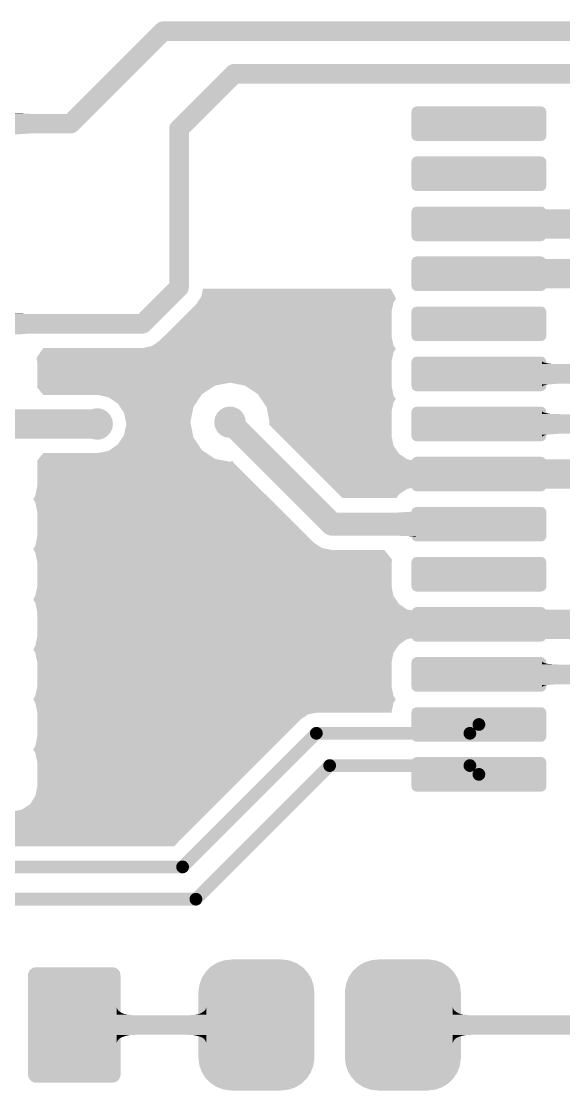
# Model space of a CAD drawing. Extents: x -0.01 to 2.37, y -0.01 to 1.58.
# Drawn here: x 0.641 to 0.918, y 0.306 to 0.853 of the extents above; entities that cross this region are included whole.
import ezdxf

# ---------------------------------------------------------------- set-up
doc = ezdxf.new("R2010")
doc.units = 0
doc.layers.get('0').update_dxf_attribs({"linetype": 'CONTINUOUS'})
for name, color, linetype in [('PCB_KUR_GTL', 8, 'CONTINUOUS'), ('PCB_KUR_GTP', 6, 'CONTINUOUS'), ('PCB_KUR_GTS', 1, 'CONTINUOUS'), ('PCB_KUR_TXT', 2, 'CONTINUOUS')]:
    doc.layers.add(name, color=color, linetype=linetype)

# ---------------------------------------------------------------- blocks, each defined once
blk = doc.blocks.new('CUSTOM_5')
for points in [[(-0.02074, 0.02716), (-0.0199, 0.02742), (0.02057, 0.02716), (0.02023, 0.02742)], [(-0.0199, 0.02742), (-0.0195, 0.02755), (0.02023, 0.02742), (0.0195, 0.02755)], [(-0.02165, 0.0254), (-0.02152, 0.02613), (0.02165, 0.0254), (0.02142, 0.02613)], [(-0.02165, -0.0254), (-0.02165, 0.0254), (0.02165, -0.0254), (0.02165, 0.0254)], [(-0.02152, 0.02613), (-0.02114, 0.02664), (0.02142, 0.02613), (0.02126, 0.02664)], [(-0.02114, 0.02664), (-0.02074, 0.02716), (0.02126, 0.02664), (0.02057, 0.02716)], [(-0.02142, -0.02613), (-0.02165, -0.0254), (0.02152, -0.02613), (0.02165, -0.0254)], [(-0.02126, -0.02664), (-0.02142, -0.02613), (0.02114, -0.02664), (0.02152, -0.02613)], [(-0.02057, -0.02716), (-0.02126, -0.02664), (0.02074, -0.02716), (0.02114, -0.02664)], [(-0.02023, -0.02742), (-0.02057, -0.02716), (0.0199, -0.02742), (0.02074, -0.02716)], [(-0.0195, -0.02755), (-0.02023, -0.02742), (0.0195, -0.02755), (0.0199, -0.02742)]]:
    blk.add_solid(points)
blk = doc.blocks.new('CUSTOM_57')
for points in [[(-0.0325, 0.0062), (-0.03242, 0.00653), (0.0325, 0.0062), (0.0323, 0.00653)], [(-0.0325, -0.0062), (-0.0325, 0.0062), (0.0325, -0.0062), (0.0325, 0.0062)], [(-0.03242, 0.00653), (-0.03194, 0.00682), (0.0323, 0.00653), (0.03213, 0.00682)], [(-0.03194, 0.00682), (-0.0318, 0.0069), (0.03213, 0.00682), (0.0318, 0.0069)], [(-0.0323, -0.00653), (-0.0325, -0.0062), (0.03242, -0.00653), (0.0325, -0.0062)], [(-0.03213, -0.00682), (-0.0323, -0.00653), (0.03194, -0.00682), (0.03242, -0.00653)], [(-0.0318, -0.0069), (-0.03213, -0.00682), (0.0318, -0.0069), (0.03194, -0.00682)]]:
    blk.add_solid(points)
blk = doc.blocks.new('CUSTOM_60')
for points in [[(-0.02153, 0.02605), (-0.01951, 0.0275), (0.02143, 0.02605), (0.01967, 0.0275)], [(-0.01951, 0.0275), (-0.01894, 0.02792), (0.01967, 0.0275), (0.0188, 0.02792)], [(-0.01894, 0.02792), (-0.01652, 0.02887), (0.0188, 0.02792), (0.01678, 0.02887)], [(-0.01652, 0.02887), (-0.01597, 0.02909), (0.01678, 0.02887), (0.01566, 0.02909)], [(-0.01597, 0.02909), (-0.01288, 0.02948), (0.01566, 0.02909), (0.01365, 0.02948)], [(-0.01288, 0.02948), (-0.0128, 0.02949), (0.01365, 0.02948), (0.01336, 0.02949)], [(-0.0128, 0.02951), (-0.0128, 0.02955), (0.0128, 0.02951), (0.0128, 0.02955)], [(-0.0128, 0.02949), (-0.0128, 0.02951), (0.01336, 0.02949), (0.0128, 0.02951)], [(-0.02495, 0.02071), (-0.02391, 0.02288), (0.02487, 0.02071), (0.02401, 0.02288)], [(-0.02391, 0.02288), (-0.02358, 0.0236), (0.02401, 0.02288), (0.02349, 0.0236)], [(-0.02358, 0.0236), (-0.02201, 0.02547), (0.02349, 0.0236), (0.02213, 0.02547)], [(-0.02201, 0.02547), (-0.02153, 0.02605), (0.02213, 0.02547), (0.02143, 0.02605)], [(-0.0256, 0.01675), (-0.02557, 0.01758), (0.0256, 0.01675), (0.02549, 0.01758)], [(-0.0256, 0.0167), (-0.0256, 0.01675), (0.0256, 0.0167), (0.0256, 0.01675)], [(-0.0256, -0.0167), (-0.0256, 0.0167), (0.0256, -0.0167), (0.0256, 0.0167)], [(-0.02557, 0.01758), (-0.02511, 0.01992), (0.02549, 0.01758), (0.02519, 0.01992)], [(-0.02511, 0.01992), (-0.02495, 0.02071), (0.02519, 0.01992), (0.02487, 0.02071)], [(-0.0256, -0.01675), (-0.0256, -0.0167), (0.0256, -0.01675), (0.0256, -0.0167)], [(-0.02549, -0.0176), (-0.0256, -0.01675), (0.02557, -0.0176), (0.0256, -0.01675)], [(-0.02519, -0.01992), (-0.02549, -0.0176), (0.02511, -0.01992), (0.02557, -0.0176)], [(-0.02486, -0.02073), (-0.02519, -0.01992), (0.02495, -0.02073), (0.02511, -0.01992)], [(-0.024, -0.02288), (-0.02486, -0.02073), (0.02392, -0.02288), (0.02495, -0.02073)], [(-0.02347, -0.02361), (-0.024, -0.02288), (0.02358, -0.02361), (0.02392, -0.02288)], [(-0.02212, -0.02546), (-0.02347, -0.02361), (0.02203, -0.02546), (0.02358, -0.02361)], [(-0.02139, -0.02607), (-0.02212, -0.02546), (0.02153, -0.02607), (0.02203, -0.02546)], [(-0.01966, -0.0275), (-0.02139, -0.02607), (0.01955, -0.0275), (0.02153, -0.02607)], [(-0.01872, -0.02794), (-0.01966, -0.0275), (0.01894, -0.02794), (0.01955, -0.0275)], [(-0.01677, -0.02886), (-0.01872, -0.02794), (0.0166, -0.02886), (0.01894, -0.02794)], [(-0.01546, -0.02911), (-0.01677, -0.02886), (0.01597, -0.02911), (0.0166, -0.02886)], [(-0.01363, -0.02946), (-0.01546, -0.02911), (0.01316, -0.02946), (0.01597, -0.02911)], [(-0.0128, -0.02949), (-0.01363, -0.02946), (0.01295, -0.02949), (0.01316, -0.02946)], [(-0.0128, -0.02951), (-0.0128, -0.02949), (0.0128, -0.02951), (0.01295, -0.02949)], [(-0.0128, -0.02955), (-0.0128, -0.02951), (0.0128, -0.02955), (0.0128, -0.02951)]]:
    blk.add_solid(points)
blk = doc.blocks.new('ROUND_16')
at = {"const_width": 0.008}
blk.add_lwpolyline([(-0.004, 0, 1), (0.004, 0, 1)], format="xyb", close=True, dxfattribs=at)
blk = doc.blocks.new('ROUND_3')
at = {"const_width": 0.0059}
blk.add_lwpolyline([(-0.00295, 0, 1), (0.00295, 0, 1)], format="xyb", close=True, dxfattribs=at)
blk = doc.blocks.new('ROUND_7')
at = {"const_width": 0.00325}
blk.add_lwpolyline([(-0.001625, 0, 1), (0.001625, 0, 1)], format="xyb", close=True, dxfattribs=at)
blk = doc.blocks.new('ROUND_8')
at = {"const_width": 0.005}
blk.add_lwpolyline([(-0.0025, 0, 1), (0.0025, 0, 1)], format="xyb", close=True, dxfattribs=at)
blk = doc.blocks.new('ROUND_27')
at = {"const_width": 0.0075}
blk.add_lwpolyline([(-0.00375, 0, 1), (0.00375, 0, 1)], format="xyb", close=True, dxfattribs=at)
blk = doc.blocks.new('CUSTOM_20')
for points in [[(-0.02314, 0.02717), (-0.0227, 0.02804), (0.02325, 0.02717), (0.02257, 0.02804)], [(-0.0227, 0.02804), (-0.02198, 0.0286), (0.02257, 0.02804), (0.02214, 0.0286)], [(-0.02198, 0.0286), (-0.02127, 0.02915), (0.02214, 0.0286), (0.02105, 0.02915)], [(-0.02127, 0.02915), (-0.02008, 0.02942), (0.02105, 0.02915), (0.02053, 0.02942)], [(-0.02008, 0.02942), (-0.0195, 0.02955), (0.02053, 0.02942), (0.0195, 0.02955)], [(-0.02365, 0.0254), (-0.02352, 0.02643), (0.02365, 0.0254), (0.02342, 0.02643)], [(-0.02364, 0.02508), (-0.02365, 0.0254), (0.02364, 0.02508), (0.02365, 0.0254)], [(-0.0236, 0.02476), (-0.02364, 0.02508), (0.0236, 0.02476), (0.02364, 0.02508)], [(-0.0236, -0.02476), (-0.0236, 0.02476), (0.0236, -0.02476), (0.0236, 0.02476)], [(-0.02352, 0.02643), (-0.02314, 0.02717), (0.02342, 0.02643), (0.02325, 0.02717)], [(-0.02365, -0.0254), (-0.02364, -0.02508), (0.02365, -0.0254), (0.02364, -0.02508)], [(-0.02342, -0.02643), (-0.02365, -0.0254), (0.02352, -0.02643), (0.02365, -0.0254)], [(-0.02364, -0.02508), (-0.0236, -0.02476), (0.02364, -0.02508), (0.0236, -0.02476)], [(-0.02325, -0.02717), (-0.02342, -0.02643), (0.02314, -0.02717), (0.02352, -0.02643)], [(-0.02257, -0.02804), (-0.02325, -0.02717), (0.0227, -0.02804), (0.02314, -0.02717)], [(-0.02214, -0.0286), (-0.02257, -0.02804), (0.02198, -0.0286), (0.0227, -0.02804)], [(-0.02105, -0.02915), (-0.02214, -0.0286), (0.02127, -0.02915), (0.02198, -0.0286)], [(-0.02053, -0.02942), (-0.02105, -0.02915), (0.02008, -0.02942), (0.02127, -0.02915)], [(-0.0195, -0.02955), (-0.02053, -0.02942), (0.0195, -0.02955), (0.02008, -0.02942)]]:
    blk.add_solid(points)
blk = doc.blocks.new('CUSTOM_71')
for points in [[(-0.03445, 0.0062), (-0.03416, 0.0074), (0.03445, 0.0062), (0.03411, 0.0074)], [(-0.03445, -0.0062), (-0.03445, 0.0062), (0.03445, -0.0062), (0.03445, 0.0062)], [(-0.03416, 0.0074), (-0.03399, 0.00759), (0.03411, 0.0074), (0.03406, 0.00759)], [(-0.03399, 0.00759), (-0.03319, 0.00846), (0.03406, 0.00759), (0.03311, 0.00846)], [(-0.03319, 0.00846), (-0.03281, 0.00856), (0.03311, 0.00846), (0.033, 0.00856)], [(-0.03281, 0.00856), (-0.0318, 0.00885), (0.033, 0.00856), (0.0318, 0.00885)], [(-0.03411, -0.0074), (-0.03445, -0.0062), (0.03416, -0.0074), (0.03445, -0.0062)], [(-0.03406, -0.00759), (-0.03411, -0.0074), (0.03399, -0.00759), (0.03416, -0.0074)], [(-0.03311, -0.00846), (-0.03406, -0.00759), (0.03319, -0.00846), (0.03399, -0.00759)], [(-0.033, -0.00856), (-0.03311, -0.00846), (0.03281, -0.00856), (0.03319, -0.00846)], [(-0.0318, -0.00885), (-0.033, -0.00856), (0.0318, -0.00885), (0.03281, -0.00856)]]:
    blk.add_solid(points)
blk = doc.blocks.new('CUSTOM_74')
for points in [[(-0.0199, 0.03188), (-0.01681, 0.03293), (0.0198, 0.03188), (0.01706, 0.03293)], [(-0.01681, 0.03293), (-0.01644, 0.03306), (0.01706, 0.03293), (0.0162, 0.03306)], [(-0.01644, 0.03306), (-0.0128, 0.03345), (0.0162, 0.03306), (0.01352, 0.03345)], [(-0.0128, 0.03348), (-0.0128, 0.03355), (0.0128, 0.03348), (0.0128, 0.03355)], [(-0.0128, 0.03347), (-0.0128, 0.03348), (0.01344, 0.03347), (0.0128, 0.03348)], [(-0.0128, 0.03345), (-0.0128, 0.03347), (0.01352, 0.03345), (0.01344, 0.03347)], [(-0.02599, 0.02697), (-0.02568, 0.02744), (0.02608, 0.02697), (0.02562, 0.02744)], [(-0.02568, 0.02744), (-0.02343, 0.0296), (0.02562, 0.02744), (0.02353, 0.0296)], [(-0.02343, 0.0296), (-0.02303, 0.02998), (0.02353, 0.0296), (0.02296, 0.02998)], [(-0.02303, 0.02998), (-0.02033, 0.03162), (0.02296, 0.02998), (0.02048, 0.03162)], [(-0.02033, 0.03162), (-0.0199, 0.03188), (0.02048, 0.03162), (0.0198, 0.03188)], [(-0.02903, 0.02099), (-0.02792, 0.02385), (0.02898, 0.02099), (0.02799, 0.02385)], [(-0.02792, 0.02385), (-0.02771, 0.0244), (0.02799, 0.02385), (0.02765, 0.0244)], [(-0.02771, 0.0244), (-0.02599, 0.02697), (0.02765, 0.0244), (0.02608, 0.02697)], [(-0.0296, 0.01675), (-0.02959, 0.01737), (0.0296, 0.01675), (0.02953, 0.01737)], [(-0.0296, 0.0167), (-0.0296, 0.01675), (0.0296, 0.0167), (0.0296, 0.01675)], [(-0.0296, -0.0167), (-0.0296, 0.0167), (0.0296, -0.0167), (0.0296, 0.0167)], [(-0.02959, 0.01737), (-0.02912, 0.02039), (0.02953, 0.01737), (0.02919, 0.02039)], [(-0.02912, 0.02039), (-0.02903, 0.02099), (0.02919, 0.02039), (0.02898, 0.02099)], [(-0.0296, -0.01675), (-0.0296, -0.0167), (0.0296, -0.01675), (0.0296, -0.0167)], [(-0.02953, -0.01737), (-0.0296, -0.01675), (0.02959, -0.01737), (0.0296, -0.01675)], [(-0.02919, -0.02039), (-0.02953, -0.01737), (0.02912, -0.02039), (0.02959, -0.01737)], [(-0.02898, -0.02099), (-0.02919, -0.02039), (0.02903, -0.02099), (0.02912, -0.02039)], [(-0.02799, -0.02385), (-0.02898, -0.02099), (0.02792, -0.02385), (0.02903, -0.02099)], [(-0.02765, -0.0244), (-0.02799, -0.02385), (0.02771, -0.0244), (0.02792, -0.02385)], [(-0.02608, -0.02697), (-0.02765, -0.0244), (0.026, -0.02697), (0.02771, -0.0244)], [(-0.02562, -0.02745), (-0.02608, -0.02697), (0.02568, -0.02745), (0.026, -0.02697)], [(-0.02353, -0.0296), (-0.02562, -0.02745), (0.02343, -0.0296), (0.02568, -0.02745)], [(-0.02296, -0.02998), (-0.02353, -0.0296), (0.02303, -0.02998), (0.02343, -0.0296)], [(-0.02048, -0.03162), (-0.02296, -0.02998), (0.02034, -0.03162), (0.02303, -0.02998)], [(-0.0198, -0.03188), (-0.02048, -0.03162), (0.0199, -0.03188), (0.02034, -0.03162)], [(-0.01706, -0.03293), (-0.0198, -0.03188), (0.01682, -0.03293), (0.0199, -0.03188)], [(-0.01618, -0.03306), (-0.01706, -0.03293), (0.01644, -0.03306), (0.01682, -0.03293)], [(-0.0135, -0.03346), (-0.01618, -0.03306), (0.0128, -0.03346), (0.01644, -0.03306)], [(-0.01344, -0.03347), (-0.0135, -0.03346), (0.0128, -0.03347), (0.0128, -0.03346)], [(-0.0128, -0.03348), (-0.01344, -0.03347), (0.0128, -0.03348), (0.0128, -0.03347)], [(-0.0128, -0.03355), (-0.0128, -0.03348), (0.0128, -0.03355), (0.0128, -0.03348)]]:
    blk.add_solid(points)

msp = doc.modelspace()

# ---------------------------------------------------------------- linework, layer by layer
at = {"layer": 'PCB_KUR_GTL'}
for points, const_width in [([(0.6666, 0.8006), (0.7139, 0.8479)], 0.01), ([(0.7139, 0.8479), (1.2019, 0.8479)], 0.01), ([(0.722, 0.798), (0.7501, 0.8261)], 0.01), ([(0.7501, 0.8261), (0.9882, 0.8261)], 0.01), ([(0.6051, 0.8006), (0.6666, 0.8006)], 0.01), ([(0.722, 0.717), (0.722, 0.798)], 0.01), ([(0.8751, 0.7494), (0.9444, 0.7494)], 0.015), ([(0.8751, 0.7239), (0.9444, 0.7239)], 0.015), ([(0.7033, 0.6983), (0.722, 0.717)], 0.01), ([(0.6051, 0.6983), (0.7033, 0.6983)], 0.01), ([(0.8751, 0.6727), (0.9893, 0.6727)], 0.01), ([(0.632, 0.6471), (0.6802, 0.6471)], 0.015), ([(0.748, 0.648), (0.8001, 0.5959)], 0.0118), ([(0.8751, 0.6471), (0.9676, 0.6471)], 0.01), ([(0.8751, 0.6215), (0.9444, 0.6215)], 0.015), ([(0.8001, 0.5959), (0.8751, 0.5959)], 0.0118), ([(0.8751, 0.5447), (0.9444, 0.5447)], 0.015), ([(0.8751, 0.5191), (0.9381, 0.5191)], 0.01), ([(0.7238, 0.4207), (0.7921, 0.489)], 0.0065), ([(0.7921, 0.489), (0.8705, 0.489)], 0.0065), ([(0.8705, 0.489), (0.8751, 0.4935)], 0.0065), ([(0.7306, 0.4042), (0.7989, 0.4725)], 0.0065), ([(0.7989, 0.4725), (0.8705, 0.4725)], 0.0065), ([(0.8705, 0.4725), (0.8751, 0.468)], 0.0065), ([(0.5739, 0.4207), (0.7238, 0.4207)], 0.0065), ([(0.5671, 0.4042), (0.7306, 0.4042)], 0.0065), ([(0.6709, 0.3399), (0.7615, 0.3399)], 0.01), ([(0.8363, 0.3399), (0.9576, 0.3399)], 0.01)]:
    msp.add_lwpolyline(points, dxfattribs=dict(at, const_width=const_width))
for points in [[(0.6373, 0.8057), (0.6373, 0.8059), (0.644, 0.8057), (0.6413, 0.8059)], [(0.6373, 0.8056), (0.6373, 0.8057), (0.6475, 0.8056), (0.644, 0.8057)], [(0.6373, 0.7956), (0.6373, 0.8056), (0.6475, 0.7956), (0.6475, 0.8056)], [(0.6373, 0.7952), (0.6373, 0.7956), (0.6402, 0.7952), (0.6457, 0.7956)], [(0.7334, 0.7123), (0.7342, 0.7162), (0.83221, 0.7123), (0.8301, 0.7162)], [(0.7342, 0.7162), (0.7342, 0.7162), (0.8301, 0.7162), (0.7342, 0.7162)], [(0.73137, 0.7093), (0.73266, 0.7112), (0.8315, 0.7093), (0.8328, 0.7112)], [(0.73266, 0.7112), (0.7334, 0.7123), (0.8328, 0.7112), (0.83221, 0.7123)], [(0.7269, 0.7045), (0.7307, 0.7083), (0.8305, 0.7045), (0.83129, 0.7083)], [(0.7307, 0.7083), (0.73137, 0.7093), (0.83129, 0.7083), (0.8315, 0.7093)], [(0.6373, 0.7033), (0.6373, 0.7035), (0.644, 0.7033), (0.6413, 0.7035)], [(0.6373, 0.6933), (0.6373, 0.7033), (0.6475, 0.6933), (0.6475, 0.7033)], [(0.6373, 0.7033), (0.6373, 0.7033), (0.6475, 0.7033), (0.644, 0.7033)], [(0.7145, 0.6921), (0.7269, 0.7045), (0.8305, 0.6921), (0.8305, 0.7045)], [(0.6373, 0.6929), (0.6373, 0.6933), (0.6402, 0.6929), (0.6457, 0.6933)], [(0.70844, 0.6872), (0.712, 0.6896), (0.8315, 0.6872), (0.83101, 0.6896)], [(0.712, 0.6896), (0.7145, 0.6921), (0.83101, 0.6896), (0.8305, 0.6921)], [(0.6492, 0.6809), (0.65121, 0.6838), (0.83091, 0.6809), (0.8315, 0.6838)], [(0.65121, 0.6838), (0.65239, 0.6855), (0.8315, 0.6838), (0.8327, 0.6855)], [(0.65239, 0.6855), (0.6526, 0.6858), (0.8327, 0.6855), (0.83249, 0.6858)], [(0.6526, 0.6858), (0.6529, 0.6859), (0.83249, 0.6858), (0.83242, 0.6859)], [(0.7033, 0.6859), (0.708, 0.6869), (0.83242, 0.6859), (0.83171, 0.6869)], [(0.708, 0.6869), (0.70844, 0.6872), (0.83171, 0.6869), (0.8315, 0.6872)], [(0.6496, 0.6789), (0.6492, 0.6809), (0.8305, 0.6789), (0.83091, 0.6809)], [(0.6496, 0.6682), (0.6496, 0.6789), (0.8305, 0.6682), (0.8305, 0.6789)], [(0.9073, 0.679), (0.9073, 0.6793), (0.9075, 0.679), (0.9073, 0.6793)], [(0.9073, 0.6787), (0.9073, 0.679), (0.9079, 0.6787), (0.9075, 0.679)], [(0.9073, 0.6785), (0.9073, 0.6787), (0.9085, 0.6785), (0.9079, 0.6787)], [(0.9073, 0.6783), (0.9073, 0.6785), (0.9093, 0.6783), (0.9085, 0.6785)], [(0.9073, 0.6781), (0.9073, 0.6783), (0.9102, 0.6781), (0.9093, 0.6783)], [(0.9073, 0.6779), (0.9073, 0.6781), (0.9113, 0.6779), (0.9102, 0.6781)], [(0.9073, 0.6777), (0.9073, 0.6779), (0.914, 0.6777), (0.9113, 0.6779)], [(0.9073, 0.6677), (0.9073, 0.6777), (0.9175, 0.6677), (0.9175, 0.6777)], [(0.9073, 0.6777), (0.9073, 0.6777), (0.9175, 0.6777), (0.914, 0.6777)], [(0.6496, 0.6667), (0.6496, 0.6682), (0.7403, 0.6667), (0.748, 0.6682)], [(0.7557, 0.6667), (0.748, 0.6682), (0.8305, 0.6667), (0.8305, 0.6682)], [(0.9073, 0.6673), (0.9073, 0.6677), (0.9102, 0.6673), (0.9157, 0.6677)], [(0.9073, 0.6671), (0.9073, 0.6673), (0.9093, 0.6671), (0.9102, 0.6673)], [(0.9073, 0.6669), (0.9073, 0.6671), (0.9085, 0.6669), (0.9093, 0.6671)], [(0.9073, 0.6666), (0.9073, 0.6669), (0.9079, 0.6666), (0.9085, 0.6669)], [(0.6495, 0.6658), (0.6496, 0.6665), (0.73895, 0.6658), (0.74, 0.6665)], [(0.65245, 0.6623), (0.6495, 0.6658), (0.7337, 0.6623), (0.73895, 0.6658)], [(0.6496, 0.6665), (0.6496, 0.6667), (0.74, 0.6665), (0.7403, 0.6667)], [(0.6527, 0.662), (0.65245, 0.6623), (0.7335, 0.662), (0.7337, 0.6623)], [(0.6859, 0.6608), (0.6802, 0.662), (0.7327, 0.6608), (0.7335, 0.662)], [(0.756, 0.6665), (0.7557, 0.6667), (0.8305, 0.6665), (0.8305, 0.6667)], [(0.7623, 0.6623), (0.756, 0.6665), (0.83136, 0.6623), (0.8305, 0.6665)], [(0.76277, 0.6616), (0.7623, 0.6623), (0.8315, 0.6616), (0.83136, 0.6623)], [(0.7639, 0.6599), (0.76277, 0.6616), (0.8327, 0.6599), (0.8315, 0.6616)], [(0.9073, 0.6664), (0.9073, 0.6666), (0.9075, 0.6664), (0.9079, 0.6666)], [(0.9073, 0.666), (0.9073, 0.6664), (0.9073, 0.666), (0.9075, 0.6664)], [(0.6907, 0.6576), (0.6859, 0.6608), (0.73057, 0.6576), (0.7327, 0.6608)], [(0.69197, 0.6557), (0.6907, 0.6576), (0.7293, 0.6557), (0.73057, 0.6576)], [(0.76503, 0.6582), (0.7639, 0.6599), (0.8315, 0.6582), (0.8327, 0.6599)], [(0.7667, 0.6557), (0.76503, 0.6582), (0.83099, 0.6557), (0.8315, 0.6582)], [(0.6939, 0.6528), (0.69197, 0.6557), (0.72874, 0.6528), (0.7293, 0.6557)], [(0.69491, 0.648), (0.6939, 0.6528), (0.7278, 0.648), (0.72874, 0.6528)], [(0.76717, 0.6533), (0.7667, 0.6557), (0.8305, 0.6533), (0.83099, 0.6557)], [(0.7682, 0.648), (0.76717, 0.6533), (0.8305, 0.648), (0.8305, 0.6533)], [(0.9073, 0.6534), (0.9073, 0.6537), (0.9075, 0.6534), (0.9073, 0.6537)], [(0.9073, 0.6531), (0.9073, 0.6534), (0.9079, 0.6531), (0.9075, 0.6534)], [(0.9073, 0.6529), (0.9073, 0.6531), (0.9085, 0.6529), (0.9079, 0.6531)], [(0.9073, 0.6527), (0.9073, 0.6529), (0.9093, 0.6527), (0.9085, 0.6529)], [(0.9073, 0.6525), (0.9073, 0.6527), (0.9102, 0.6525), (0.9093, 0.6527)], [(0.9073, 0.6523), (0.9073, 0.6525), (0.9113, 0.6523), (0.9102, 0.6525)], [(0.9073, 0.6522), (0.9073, 0.6523), (0.914, 0.6522), (0.9113, 0.6523)], [(0.9073, 0.6521), (0.9073, 0.6522), (0.9175, 0.6521), (0.914, 0.6522)], [(0.9073, 0.6421), (0.9073, 0.6521), (0.9175, 0.6421), (0.9175, 0.6521)], [(0.6939, 0.6414), (0.6951, 0.6471), (0.72909, 0.6414), (0.72798, 0.6471)], [(0.6951, 0.6471), (0.69491, 0.648), (0.72798, 0.6471), (0.7278, 0.648)], [(0.768, 0.6468), (0.7682, 0.648), (0.8305, 0.6468), (0.8305, 0.648)], [(0.7739, 0.6409), (0.768, 0.6468), (0.8305, 0.6409), (0.8305, 0.6468)], [(0.6907, 0.6366), (0.69317, 0.6403), (0.73177, 0.6366), (0.7293, 0.6403)], [(0.69317, 0.6403), (0.6939, 0.6414), (0.7293, 0.6403), (0.72909, 0.6414)], [(0.7788, 0.636), (0.7739, 0.6409), (0.8315, 0.636), (0.8305, 0.6409)], [(0.9073, 0.6417), (0.9073, 0.6421), (0.9102, 0.6417), (0.9157, 0.6421)], [(0.9073, 0.6415), (0.9073, 0.6417), (0.9093, 0.6415), (0.9102, 0.6417)], [(0.9073, 0.6413), (0.9073, 0.6415), (0.9085, 0.6413), (0.9093, 0.6415)], [(0.9073, 0.641), (0.9073, 0.6413), (0.9079, 0.641), (0.9085, 0.6413)], [(0.9073, 0.6408), (0.9073, 0.641), (0.9075, 0.6408), (0.9079, 0.641)], [(0.9073, 0.6405), (0.9073, 0.6408), (0.9073, 0.6405), (0.9075, 0.6408)], [(0.68648, 0.6337), (0.6907, 0.6366), (0.7337, 0.6337), (0.73177, 0.6366)], [(0.7829, 0.6319), (0.7788, 0.636), (0.8343, 0.6319), (0.8315, 0.636)], [(0.6495, 0.6283), (0.65032, 0.6293), (0.74544, 0.6283), (0.7403, 0.6293)], [(0.65032, 0.6293), (0.6527, 0.6322), (0.7403, 0.6293), (0.73595, 0.6322)], [(0.6802, 0.6322), (0.6859, 0.6333), (0.73595, 0.6322), (0.7343, 0.6333)], [(0.6859, 0.6333), (0.68648, 0.6337), (0.7343, 0.6333), (0.7337, 0.6337)], [(0.7857, 0.6291), (0.7829, 0.6319), (0.8384, 0.6291), (0.8343, 0.6319)], [(0.7867, 0.6281), (0.7857, 0.6291), (0.8433, 0.6281), (0.8384, 0.6291)], [(0.64958, 0.6278), (0.6495, 0.6283), (0.748, 0.6278), (0.74544, 0.6283)], [(0.6496, 0.6277), (0.64958, 0.6278), (0.7495, 0.6277), (0.7494, 0.6278)], [(0.6496, 0.6153), (0.6496, 0.6277), (0.7619, 0.6153), (0.7495, 0.6277)], [(0.748, 0.6278), (0.7492, 0.628), (0.7494, 0.6278), (0.7492, 0.628)], [(0.7917, 0.6231), (0.7867, 0.6281), (0.8605, 0.6231), (0.8564, 0.6281)], [(0.7867, 0.6281), (0.7867, 0.6281), (0.8564, 0.6281), (0.8433, 0.6281)], [(0.7933, 0.6215), (0.7917, 0.6231), (0.8602, 0.6215), (0.8605, 0.6231)], [(0.7949, 0.6199), (0.7933, 0.6215), (0.8605, 0.6199), (0.8602, 0.6215)], [(0.7999, 0.6149), (0.7949, 0.6199), (0.8564, 0.6149), (0.8605, 0.6199)], [(0.6486, 0.6104), (0.6496, 0.6153), (0.7668, 0.6104), (0.7619, 0.6153)], [(0.8009, 0.6139), (0.7999, 0.6149), (0.8384, 0.6139), (0.8433, 0.6149)], [(0.7999, 0.6149), (0.7999, 0.6149), (0.8433, 0.6149), (0.8564, 0.6149)], [(0.8037, 0.6111), (0.8009, 0.6139), (0.8343, 0.6111), (0.8384, 0.6139)], [(0.6475, 0.6087), (0.6486, 0.6104), (0.7685, 0.6087), (0.7668, 0.6104)], [(0.6486, 0.607), (0.6475, 0.6087), (0.7702, 0.607), (0.7685, 0.6087)], [(0.6496, 0.6021), (0.6486, 0.607), (0.7751, 0.6021), (0.7702, 0.607)], [(0.8056, 0.6092), (0.8037, 0.6111), (0.833, 0.6092), (0.8343, 0.6111)], [(0.6496, 0.5897), (0.6496, 0.6021), (0.7875, 0.5897), (0.7751, 0.6021)], [(0.8309, 0.59), (0.8309, 0.6018), (0.8429, 0.59), (0.8429, 0.6018)], [(0.8331, 0.6018), (0.8427, 0.6024), (0.8429, 0.6018), (0.8429, 0.6024)], [(0.8427, 0.6024), (0.8429, 0.6025), (0.8429, 0.6024), (0.8429, 0.6025)], [(0.6486, 0.5848), (0.64895, 0.5865), (0.79331, 0.5848), (0.7907, 0.5865)], [(0.64895, 0.5865), (0.6496, 0.5897), (0.7907, 0.5865), (0.7875, 0.5897)], [(0.8368, 0.5899), (0.8309, 0.59), (0.8429, 0.5899), (0.8429, 0.59)], [(0.8408, 0.5897), (0.8368, 0.5899), (0.8429, 0.5897), (0.8429, 0.5899)], [(0.8416, 0.5896), (0.8408, 0.5897), (0.8429, 0.5896), (0.8429, 0.5897)], [(0.8423, 0.5895), (0.8416, 0.5896), (0.8429, 0.5895), (0.8429, 0.5896)], [(0.8427, 0.5894), (0.8423, 0.5895), (0.8429, 0.5894), (0.8429, 0.5895)], [(0.8429, 0.5893), (0.8427, 0.5894), (0.8429, 0.5893), (0.8429, 0.5894)], [(0.6475, 0.5831), (0.64789, 0.5837), (0.79806, 0.5831), (0.795, 0.5837)], [(0.64776, 0.5827), (0.6475, 0.5831), (0.8001, 0.5827), (0.79806, 0.5831)], [(0.6486, 0.5814), (0.64776, 0.5827), (0.82784, 0.5814), (0.8268, 0.5827)], [(0.64776, 0.5827), (0.64776, 0.5827), (0.8268, 0.5827), (0.8001, 0.5827)], [(0.64789, 0.5837), (0.6486, 0.5848), (0.795, 0.5837), (0.79331, 0.5848)], [(0.64935, 0.5777), (0.6486, 0.5814), (0.8308, 0.5777), (0.82784, 0.5814)], [(0.6496, 0.5765), (0.64936, 0.5777), (0.8305, 0.5765), (0.8308, 0.5777)], [(0.6496, 0.5641), (0.6496, 0.5765), (0.8305, 0.5641), (0.8305, 0.5765)], [(0.6486, 0.5592), (0.6496, 0.5641), (0.8315, 0.5592), (0.8305, 0.5641)], [(0.6475, 0.5575), (0.6486, 0.5592), (0.83266, 0.5575), (0.8315, 0.5592)], [(0.6486, 0.5558), (0.6475, 0.5575), (0.83382, 0.5558), (0.83266, 0.5575)], [(0.64874, 0.5551), (0.6486, 0.5558), (0.8343, 0.5551), (0.83382, 0.5558)], [(0.64931, 0.5523), (0.64874, 0.5551), (0.8384, 0.5523), (0.8343, 0.5551)], [(0.6495, 0.5514), (0.64931, 0.5523), (0.8433, 0.5514), (0.8384, 0.5523)], [(0.6496, 0.5509), (0.6495, 0.5514), (0.85681, 0.5509), (0.8564, 0.5514)], [(0.6495, 0.5514), (0.6495, 0.5514), (0.8564, 0.5514), (0.8433, 0.5514)], [(0.6496, 0.5464), (0.6496, 0.5509), (0.8605, 0.5464), (0.85681, 0.5509)], [(0.6496, 0.5447), (0.6496, 0.5464), (0.8602, 0.5447), (0.8605, 0.5464)], [(0.6496, 0.5431), (0.6496, 0.5447), (0.8605, 0.5431), (0.8602, 0.5447)], [(0.6496, 0.5385), (0.6496, 0.5431), (0.85673, 0.5385), (0.8605, 0.5431)], [(0.64874, 0.5343), (0.64931, 0.5371), (0.8343, 0.5343), (0.8384, 0.5371)], [(0.64931, 0.5371), (0.64952, 0.5381), (0.8384, 0.5371), (0.8433, 0.5381)], [(0.64952, 0.5381), (0.6496, 0.5385), (0.8564, 0.5381), (0.85673, 0.5385)], [(0.64952, 0.5381), (0.64952, 0.5381), (0.8433, 0.5381), (0.8564, 0.5381)], [(0.6475, 0.5319), (0.6486, 0.5336), (0.83266, 0.5319), (0.83382, 0.5336)], [(0.6486, 0.5302), (0.6475, 0.5319), (0.8315, 0.5302), (0.83266, 0.5319)], [(0.6486, 0.5336), (0.64874, 0.5343), (0.83382, 0.5336), (0.8343, 0.5343)], [(0.6496, 0.5253), (0.6486, 0.5302), (0.8305, 0.5253), (0.8315, 0.5302)], [(0.6496, 0.5129), (0.6496, 0.5253), (0.8305, 0.5129), (0.8305, 0.5253)], [(0.9073, 0.5255), (0.9073, 0.5258), (0.9075, 0.5255), (0.9073, 0.5258)], [(0.9073, 0.5252), (0.9073, 0.5255), (0.9079, 0.5252), (0.9075, 0.5255)], [(0.9073, 0.5249), (0.9073, 0.5252), (0.9085, 0.5249), (0.9079, 0.5252)], [(0.9073, 0.5247), (0.9073, 0.5249), (0.9093, 0.5247), (0.9085, 0.5249)], [(0.9073, 0.5245), (0.9073, 0.5247), (0.9102, 0.5245), (0.9093, 0.5247)], [(0.9073, 0.5244), (0.9073, 0.5245), (0.9113, 0.5244), (0.9102, 0.5245)], [(0.9073, 0.5242), (0.9073, 0.5244), (0.914, 0.5242), (0.9113, 0.5244)], [(0.9073, 0.5241), (0.9073, 0.5242), (0.9175, 0.5241), (0.914, 0.5242)], [(0.9073, 0.5141), (0.9073, 0.5241), (0.9175, 0.5141), (0.9175, 0.5241)], [(0.9073, 0.5137), (0.9073, 0.5141), (0.9102, 0.5137), (0.9157, 0.5141)], [(0.6486, 0.5081), (0.6496, 0.5129), (0.8315, 0.5081), (0.8305, 0.5129)], [(0.9073, 0.5135), (0.9073, 0.5137), (0.9093, 0.5135), (0.9102, 0.5137)], [(0.9073, 0.5133), (0.9073, 0.5135), (0.9085, 0.5133), (0.9093, 0.5135)], [(0.9073, 0.5131), (0.9073, 0.5133), (0.9079, 0.5131), (0.9085, 0.5133)], [(0.9073, 0.5128), (0.9073, 0.5131), (0.9075, 0.5128), (0.9079, 0.5131)], [(0.9073, 0.5125), (0.9073, 0.5128), (0.9073, 0.5125), (0.9075, 0.5128)], [(0.6475, 0.5063), (0.6486, 0.5081), (0.8327, 0.5063), (0.8315, 0.5081)], [(0.6486, 0.5046), (0.6475, 0.5063), (0.8315, 0.5046), (0.8327, 0.5063)], [(0.6496, 0.4997), (0.6486, 0.5046), (0.8305, 0.4997), (0.8315, 0.5046)], [(0.6496, 0.4995), (0.6496, 0.4997), (0.8305, 0.4995), (0.8305, 0.4997)], [(0.6496, 0.4987), (0.6496, 0.4995), (0.788, 0.4987), (0.7921, 0.4995)], [(0.6496, 0.4995), (0.6496, 0.4995), (0.7921, 0.4995), (0.8305, 0.4995)], [(0.6496, 0.4965), (0.6496, 0.4987), (0.7846, 0.4965), (0.788, 0.4987)], [(0.6496, 0.4873), (0.6496, 0.4965), (0.77541, 0.4873), (0.7846, 0.4965)], [(0.6486, 0.4825), (0.6496, 0.4873), (0.77062, 0.4825), (0.77541, 0.4873)], [(0.6475, 0.4807), (0.6486, 0.4825), (0.76882, 0.4807), (0.77062, 0.4825)], [(0.6486, 0.479), (0.6475, 0.4807), (0.76713, 0.479), (0.76882, 0.4807)], [(0.6496, 0.4742), (0.6486, 0.479), (0.76233, 0.4742), (0.76713, 0.479)], [(0.6496, 0.4618), (0.6496, 0.4742), (0.74995, 0.4618), (0.76233, 0.4742)], [(0.6486, 0.4569), (0.6496, 0.4618), (0.74506, 0.4569), (0.74995, 0.4618)], [(0.6459, 0.4527), (0.6486, 0.4569), (0.74087, 0.4527), (0.74506, 0.4569)], [(0.5783, 0.4312), (0.5605, 0.449), (0.7194, 0.4312), (0.73717, 0.449)], [(0.6369, 0.449), (0.6417, 0.45), (0.73717, 0.449), (0.73817, 0.45)], [(0.6417, 0.45), (0.6459, 0.4527), (0.73817, 0.45), (0.74087, 0.4527)], [(0.69011, 0.3489), (0.69011, 0.34973), (0.6902, 0.3489), (0.69011, 0.34973)], [(0.69011, 0.348), (0.69011, 0.3489), (0.6905, 0.348), (0.6902, 0.3489)], [(0.69011, 0.3473), (0.69011, 0.348), (0.691, 0.3473), (0.6905, 0.348)], [(0.69011, 0.3467), (0.69011, 0.3473), (0.6917, 0.3467), (0.691, 0.3473)], [(0.69011, 0.3461), (0.69011, 0.3467), (0.6927, 0.3461), (0.6917, 0.3467)], [(0.69011, 0.3456), (0.69011, 0.3461), (0.6938, 0.3456), (0.6927, 0.3461)], [(0.69011, 0.3453), (0.69011, 0.3456), (0.6951, 0.3453), (0.6938, 0.3456)], [(0.69011, 0.3451), (0.69011, 0.3453), (0.6966, 0.3451), (0.6951, 0.3453)], [(0.69011, 0.3449), (0.69011, 0.3451), (0.6983, 0.3449), (0.6966, 0.3451)], [(0.69011, 0.3349), (0.69011, 0.3449), (0.7002, 0.3349), (0.7002, 0.3449)], [(0.69011, 0.3449), (0.69011, 0.3449), (0.7002, 0.3449), (0.6983, 0.3449)], [(0.7259, 0.3349), (0.7259, 0.3449), (0.736, 0.3349), (0.736, 0.3449)], [(0.7278, 0.3449), (0.7295, 0.3451), (0.736, 0.3449), (0.736, 0.3451)], [(0.7295, 0.3451), (0.731, 0.3453), (0.736, 0.3451), (0.736, 0.3453)], [(0.731, 0.3453), (0.7324, 0.3456), (0.736, 0.3453), (0.736, 0.3456)], [(0.7324, 0.3456), (0.7335, 0.3461), (0.736, 0.3456), (0.736, 0.3461)], [(0.7335, 0.3461), (0.7344, 0.3467), (0.736, 0.3461), (0.736, 0.3467)], [(0.7344, 0.3467), (0.7351, 0.3473), (0.736, 0.3467), (0.736, 0.3473)], [(0.7351, 0.3473), (0.7356, 0.348), (0.736, 0.3473), (0.736, 0.348)], [(0.7356, 0.348), (0.7359, 0.3489), (0.736, 0.348), (0.736, 0.3489)], [(0.7359, 0.3489), (0.736, 0.34973), (0.736, 0.3489), (0.736, 0.34973)], [(0.86171, 0.3489), (0.86171, 0.34973), (0.8618, 0.3489), (0.86171, 0.34973)], [(0.86171, 0.348), (0.86171, 0.3489), (0.8621, 0.348), (0.8618, 0.3489)], [(0.86171, 0.3473), (0.86171, 0.348), (0.8626, 0.3473), (0.8621, 0.348)], [(0.86171, 0.3467), (0.86171, 0.3473), (0.8633, 0.3467), (0.8626, 0.3473)], [(0.86171, 0.3461), (0.86171, 0.3467), (0.8643, 0.3461), (0.8633, 0.3467)], [(0.86171, 0.3456), (0.86171, 0.3461), (0.8654, 0.3456), (0.8643, 0.3461)], [(0.86171, 0.3453), (0.86171, 0.3456), (0.8667, 0.3453), (0.8654, 0.3456)], [(0.86171, 0.3451), (0.86171, 0.3453), (0.8682, 0.3451), (0.8667, 0.3453)], [(0.86171, 0.3449), (0.86171, 0.3451), (0.8699, 0.3449), (0.8682, 0.3451)], [(0.86171, 0.3349), (0.86171, 0.3449), (0.8718, 0.3349), (0.8718, 0.3449)], [(0.86171, 0.3449), (0.86171, 0.3449), (0.8718, 0.3449), (0.8699, 0.3449)], [(0.69011, 0.3348), (0.69011, 0.3349), (0.6983, 0.3348), (0.7002, 0.3349)], [(0.69011, 0.3347), (0.69011, 0.3348), (0.6966, 0.3347), (0.6983, 0.3348)], [(0.69011, 0.3344), (0.69011, 0.3347), (0.6951, 0.3344), (0.6966, 0.3347)], [(0.69011, 0.334), (0.69011, 0.3344), (0.6938, 0.334), (0.6951, 0.3344)], [(0.69011, 0.3336), (0.69011, 0.334), (0.6927, 0.3336), (0.6938, 0.334)], [(0.69011, 0.3331), (0.69011, 0.3336), (0.6917, 0.3331), (0.6927, 0.3336)], [(0.7278, 0.3348), (0.7259, 0.3349), (0.736, 0.3348), (0.736, 0.3349)], [(0.7295, 0.3347), (0.7278, 0.3348), (0.736, 0.3347), (0.736, 0.3348)], [(0.731, 0.3344), (0.7295, 0.3347), (0.736, 0.3344), (0.736, 0.3347)], [(0.7324, 0.334), (0.731, 0.3344), (0.736, 0.334), (0.736, 0.3344)], [(0.7335, 0.3336), (0.7324, 0.334), (0.736, 0.3336), (0.736, 0.334)], [(0.7344, 0.3331), (0.7335, 0.3336), (0.736, 0.3331), (0.736, 0.3336)], [(0.86171, 0.3348), (0.86171, 0.3349), (0.8699, 0.3348), (0.8718, 0.3349)], [(0.86171, 0.3347), (0.86171, 0.3348), (0.8682, 0.3347), (0.8699, 0.3348)], [(0.86171, 0.3344), (0.86171, 0.3347), (0.8667, 0.3344), (0.8682, 0.3347)], [(0.86171, 0.334), (0.86171, 0.3344), (0.8654, 0.334), (0.8667, 0.3344)], [(0.86171, 0.3336), (0.86171, 0.334), (0.8643, 0.3336), (0.8654, 0.334)], [(0.86171, 0.3331), (0.86171, 0.3336), (0.8633, 0.3331), (0.8643, 0.3336)], [(0.69011, 0.3324), (0.69011, 0.3331), (0.691, 0.3324), (0.6917, 0.3331)], [(0.69011, 0.3316), (0.69011, 0.3324), (0.6905, 0.3316), (0.691, 0.3324)], [(0.69011, 0.3308), (0.69011, 0.3316), (0.6902, 0.3308), (0.6905, 0.3316)], [(0.69011, 0.32988), (0.69011, 0.3308), (0.69011, 0.32988), (0.6902, 0.3308)], [(0.7351, 0.3324), (0.7344, 0.3331), (0.736, 0.3324), (0.736, 0.3331)], [(0.7356, 0.3316), (0.7351, 0.3324), (0.736, 0.3316), (0.736, 0.3324)], [(0.7359, 0.3308), (0.7356, 0.3316), (0.736, 0.3308), (0.736, 0.3316)], [(0.73599, 0.32988), (0.7359, 0.3308), (0.736, 0.32988), (0.736, 0.3308)], [(0.73599, 0.32988), (0.73599, 0.32988), (0.73599, 0.32988), (0.736, 0.32988)], [(0.86171, 0.3324), (0.86171, 0.3331), (0.8626, 0.3324), (0.8633, 0.3331)], [(0.86171, 0.3316), (0.86171, 0.3324), (0.8621, 0.3316), (0.8626, 0.3324)], [(0.86171, 0.3308), (0.86171, 0.3316), (0.8618, 0.3308), (0.8621, 0.3316)], [(0.86171, 0.32988), (0.86171, 0.3308), (0.86171, 0.32988), (0.8618, 0.3308)]]:
    msp.add_solid(points, dxfattribs=at)

# ---------------------------------------------------------------- block references
for name, p in [('ROUND_8', (0.7139, 0.8479)), ('ROUND_8', (0.7139, 0.8479)), ('ROUND_8', (0.7501, 0.8261)), ('ROUND_8', (0.7501, 0.8261)), ('ROUND_8', (0.6666, 0.8006)), ('ROUND_8', (0.6666, 0.8006)), ('CUSTOM_57', (0.8751, 0.8006)), ('ROUND_8', (0.722, 0.798)), ('ROUND_8', (0.722, 0.798)), ('CUSTOM_57', (0.8751, 0.775)), ('CUSTOM_57', (0.8751, 0.7494)), ('ROUND_27', (0.8751, 0.7494)), ('CUSTOM_57', (0.8751, 0.7239)), ('ROUND_27', (0.8751, 0.7239)), ('ROUND_8', (0.722, 0.717)), ('ROUND_8', (0.722, 0.717)), ('CUSTOM_57', (0.8751, 0.6983)), ('ROUND_8', (0.7033, 0.6983)), ('CUSTOM_57', (0.8751, 0.6727)), ('ROUND_8', (0.8751, 0.6727)), ('ROUND_16', (0.748, 0.648)), ('ROUND_16', (0.6802, 0.6471)), ('ROUND_27', (0.6802, 0.6471)), ('ROUND_3', (0.748, 0.648)), ('CUSTOM_57', (0.8751, 0.6471)), ('ROUND_8', (0.8751, 0.6471)), ('ROUND_27', (0.8751, 0.6215)), ('CUSTOM_57', (0.8751, 0.6215)), ('ROUND_3', (0.8001, 0.5959)), ('CUSTOM_57', (0.8751, 0.5959)), ('ROUND_3', (0.8751, 0.5959)), ('CUSTOM_57', (0.8751, 0.5703)), ('ROUND_27', (0.8751, 0.5447)), ('CUSTOM_57', (0.8751, 0.5447)), ('CUSTOM_57', (0.8751, 0.5191)), ('ROUND_8', (0.8751, 0.5191)), ('CUSTOM_57', (0.8751, 0.4935)), ('ROUND_7', (0.7921, 0.489)), ('ROUND_7', (0.7921, 0.489)), ('ROUND_7', (0.8705, 0.489)), ('ROUND_7', (0.8705, 0.489)), ('ROUND_7', (0.8751, 0.4935)), ('ROUND_7', (0.7989, 0.4725)), ('ROUND_7', (0.7989, 0.4725)), ('ROUND_7', (0.8705, 0.4725)), ('ROUND_7', (0.8705, 0.4725)), ('CUSTOM_57', (0.8751, 0.468)), ('ROUND_7', (0.8751, 0.468)), ('ROUND_7', (0.7238, 0.4207)), ('ROUND_7', (0.7238, 0.4207)), ('ROUND_7', (0.7306, 0.4042)), ('ROUND_7', (0.7306, 0.4042)), ('CUSTOM_5', (0.6685, 0.3399)), ('CUSTOM_60', (0.7615, 0.3399)), ('CUSTOM_60', (0.8363, 0.3399)), ('ROUND_8', (0.6709, 0.3399)), ('ROUND_8', (0.7615, 0.3399)), ('ROUND_8', (0.8363, 0.3399))]:
    msp.add_blockref(name, p, dxfattribs=at)
at = {"layer": 'PCB_KUR_GTP'}
for name, p in [('CUSTOM_57', (0.8751, 0.8006)), ('CUSTOM_57', (0.8751, 0.775)), ('CUSTOM_57', (0.8751, 0.7494)), ('CUSTOM_57', (0.8751, 0.7239)), ('CUSTOM_57', (0.8751, 0.6983)), ('CUSTOM_57', (0.8751, 0.6727)), ('CUSTOM_57', (0.8751, 0.6471)), ('CUSTOM_57', (0.8751, 0.6215)), ('CUSTOM_57', (0.8751, 0.5959)), ('CUSTOM_57', (0.8751, 0.5703)), ('CUSTOM_57', (0.8751, 0.5447)), ('CUSTOM_57', (0.8751, 0.5191)), ('CUSTOM_57', (0.8751, 0.4935)), ('CUSTOM_57', (0.8751, 0.468)), ('CUSTOM_5', (0.6685, 0.3399)), ('CUSTOM_60', (0.7615, 0.3399)), ('CUSTOM_60', (0.8363, 0.3399))]:
    msp.add_blockref(name, p, dxfattribs=at)
at = {"layer": 'PCB_KUR_GTS'}
for name, p in [('CUSTOM_71', (0.8751, 0.8006)), ('CUSTOM_71', (0.8751, 0.775)), ('CUSTOM_71', (0.8751, 0.7494)), ('CUSTOM_71', (0.8751, 0.7239)), ('CUSTOM_71', (0.8751, 0.6983)), ('CUSTOM_71', (0.8751, 0.6727)), ('CUSTOM_71', (0.8751, 0.6471)), ('CUSTOM_71', (0.8751, 0.6215)), ('CUSTOM_71', (0.8751, 0.5959)), ('CUSTOM_71', (0.8751, 0.5703)), ('CUSTOM_71', (0.8751, 0.5447)), ('CUSTOM_71', (0.8751, 0.5191)), ('CUSTOM_71', (0.8751, 0.4935)), ('CUSTOM_71', (0.8751, 0.468)), ('CUSTOM_74', (0.7615, 0.3399)), ('CUSTOM_74', (0.8363, 0.3399)), ('CUSTOM_20', (0.6685, 0.3399))]:
    msp.add_blockref(name, p, dxfattribs=at)
at = {"layer": 'PCB_KUR_TXT'}
for p in [(0.6802, 0.6471), (0.748, 0.648)]:
    msp.add_blockref('ROUND_8', p, dxfattribs=at)

doc.saveas('drawing.dxf')
